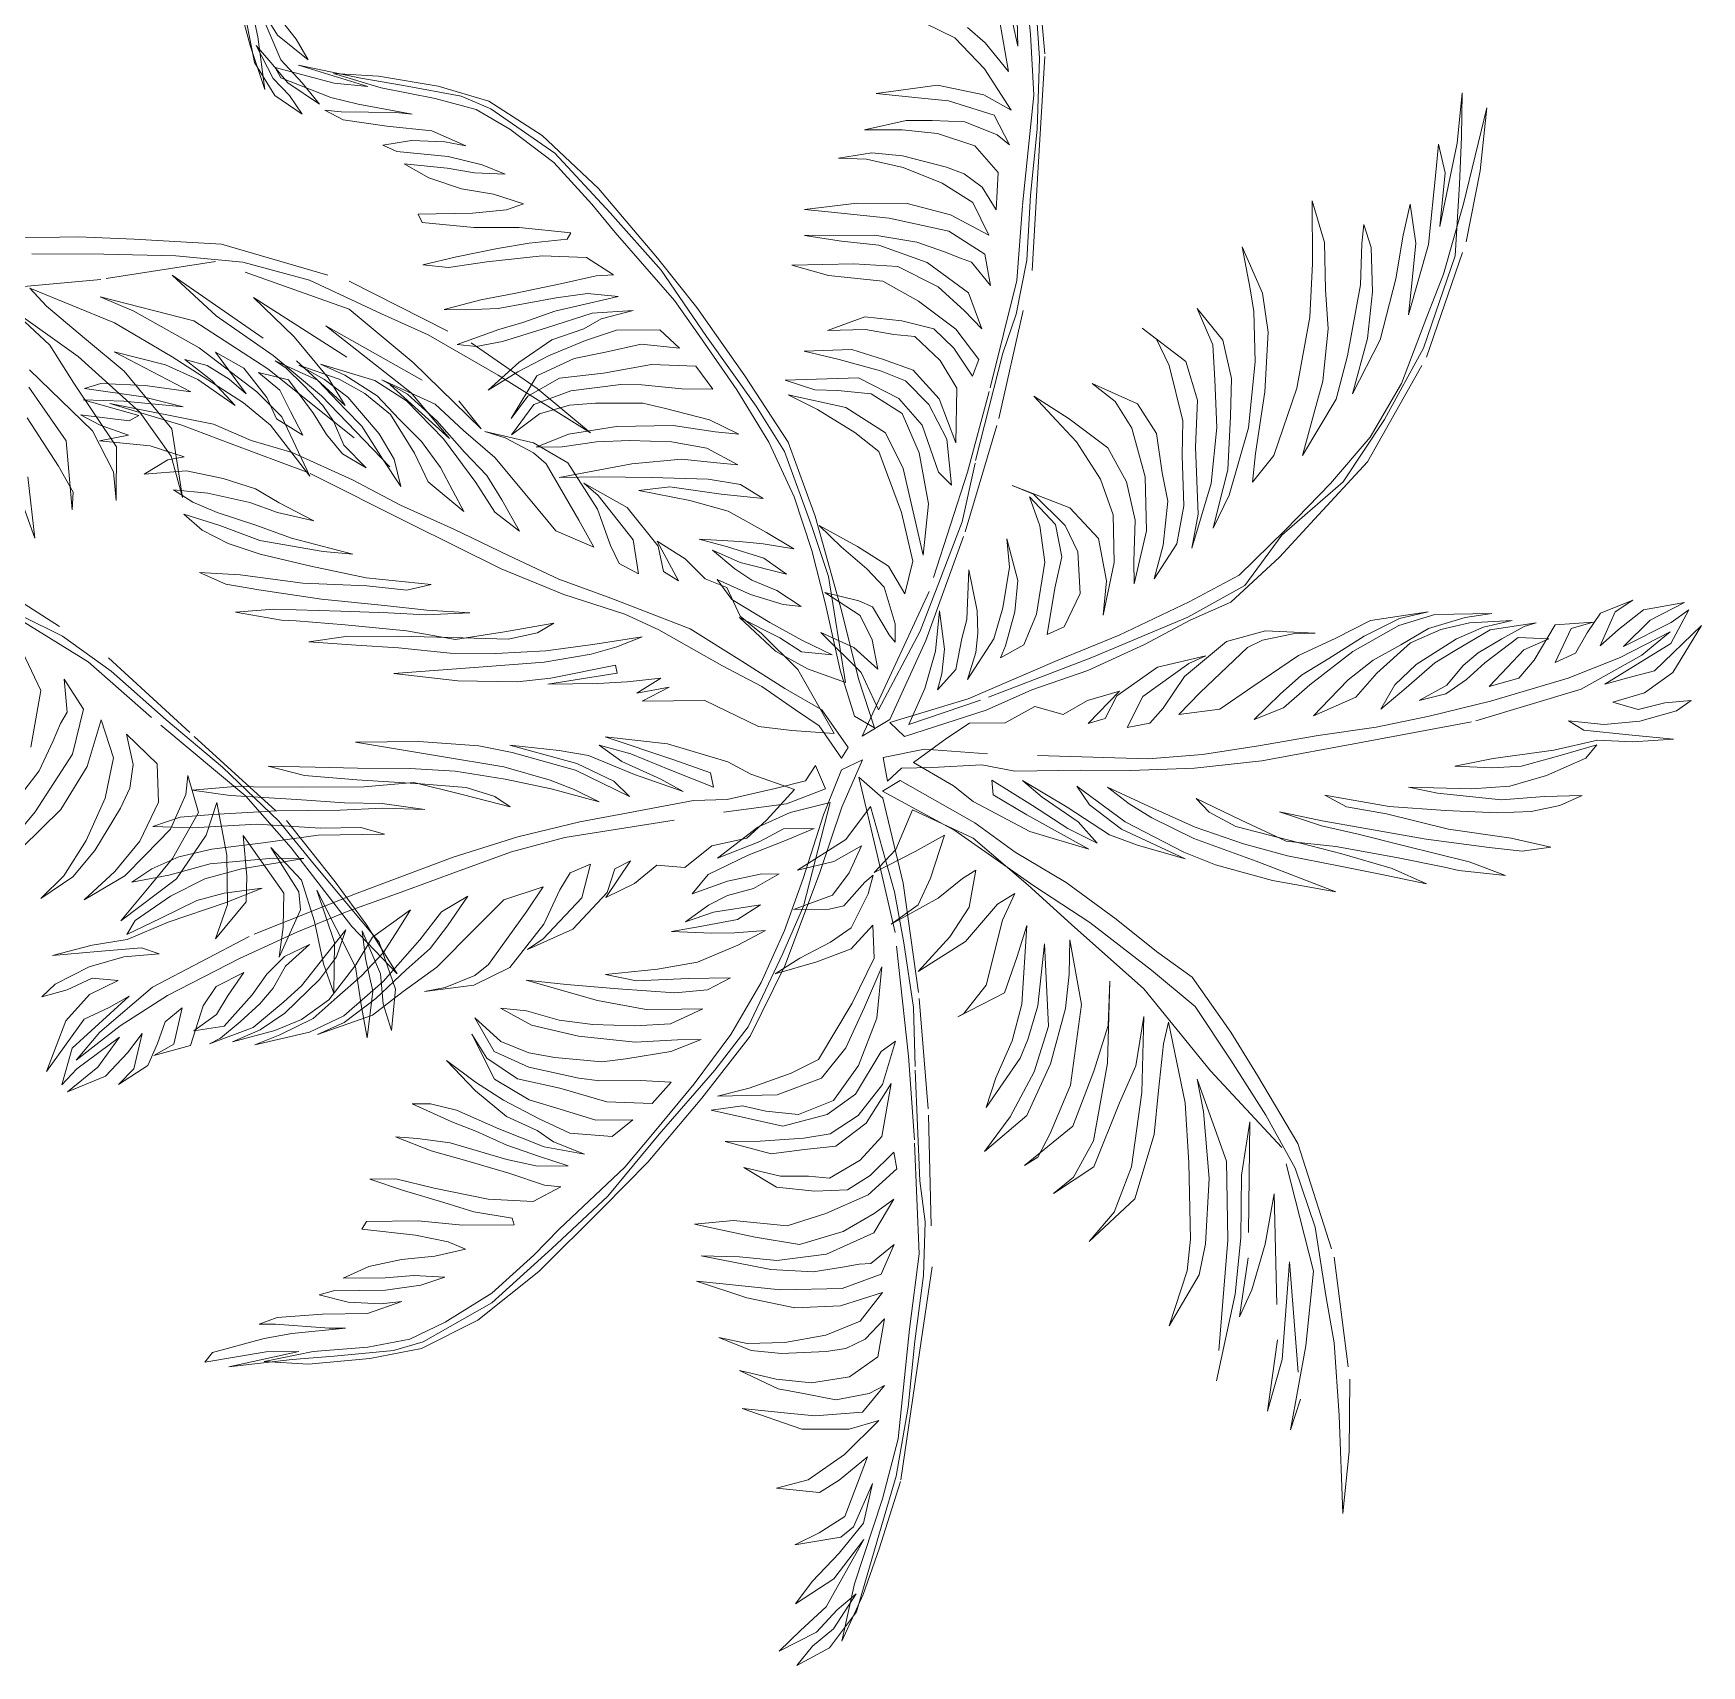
# Model space of a CAD drawing. Header units: millimetres. Extents: x 295.59 to 298.39, y 164.39 to 167.25.
# Drawn here: x 296.887 to 298.394, y 164.388 to 165.863 of the extents above; entities that cross this region are included whole.
import ezdxf

# ---------------------------------------------------------------- set-up
doc = ezdxf.new("R2010")
doc.units = ezdxf.units.MM
doc.linetypes.add('DOT2', pattern=[3.175, 0, -3.175])
doc.layers.add('palme', color=94, linetype='Continuous', lineweight=5)

# ---------------------------------------------------------------- blocks, each defined once
blk = doc.blocks.new('A$C3BDC59AE')
at = {"layer": 'palme', "linetype": 'DOT2', "ltscale": 0.1}
for points in [[(1.6713, 0.7155), (1.6492, 0.6491), (1.627, 0.559), (1.6096, 0.4657), (1.5953, 0.3447), (1.5993, 0.2616), (1.6034, 0.1707), (1.6143, 0.116), (1.6244, 0.0783), (1.6376, 0.0383), (1.6314, 0.086), (1.6165, 0.1561), (1.6087, 0.2046), (1.6085, 0.2939), (1.6068, 0.354), (1.6196, 0.4449), (1.6303, 0.5112), (1.6508, 0.6099), (1.6714, 0.67), (1.6921, 0.7309), (1.6713, 0.7155), (1.6713, 0.7155)], [(1.6467, 0.1084), (1.666, 0.0838), (1.6769, 0.0653), (1.6491, 0.0876), (1.6282, 0.1214), (1.6522, 0.0653), (1.6715, 0.0445), (1.687, 0.0253), (1.6584, 0.0445), (1.643, 0.0629), (1.6298, 0.0783), (1.6453, 0.0483), (1.66, 0.0329), (1.6716, 0.016), (1.6469, 0.0329), (1.6283, 0.0629), (1.6143, 0.1353)], [(2.1922, -0.522), (2.1765, -0.4882), (2.1401, -0.4522), (2.1701, -0.4657), (2.1916, -0.4854), (2.1865, -0.4587), (2.1757, -0.4367), (2.1438, -0.416), (2.1744, -0.4235), (2.1869, -0.4291), (2.2018, -0.4542), (2.2072, -0.4608), (2.2072, -0.4443), (2.1975, -0.4111), (2.1818, -0.3946), (2.1585, -0.3748), (2.1387, -0.3554), (2.1734, -0.3746), (2.2012, -0.3923), (2.216, -0.4173), (2.2234, -0.3876), (2.2131, -0.3438), (2.1926, -0.2886), (2.1708, -0.2716), (2.1373, -0.2507), (2.1107, -0.2375), (2.1627, -0.2489), (2.1987, -0.2718), (2.2146, -0.3039), (2.2236, -0.3432), (2.2327, -0.3824), (2.2374, -0.3359), (2.2291, -0.2897), (2.2136, -0.2542), (2.1858, -0.2365), (2.1556, -0.2334), (2.1347, -0.233), (2.1078, -0.2241), (2.1742, -0.2222), (2.2106, -0.2408), (2.2317, -0.2647), (2.2465, -0.3072), (2.2583, -0.3189), (2.2539, -0.2775), (2.2379, -0.2462), (2.2166, -0.2248), (2.194, -0.2156), (2.1567, -0.2056), (2.1252, -0.1981), (2.1681, -0.1964), (2.1968, -0.2054), (2.2237, -0.2151), (2.2471, -0.241), (2.2622, -0.2809), (2.263, -0.2313), (2.2481, -0.2063), (2.225, -0.1848), (2.2061, -0.1828), (2.1804, -0.1785), (2.1463, -0.1793), (2.1798, -0.1671), (2.2134, -0.1705), (2.2423, -0.1778), (2.2605, -0.1954), (2.2771, -0.2206), (2.283, -0.2055), (2.2623, -0.1781), (2.2283, -0.1529), (2.1962, -0.1348), (2.147, -0.1297), (2.114, -0.1203), (2.1699, -0.119), (2.2098, -0.1214), (2.2462, -0.1399), (2.2701, -0.1615), (2.2858, -0.1779), (2.2735, -0.1453), (2.2362, -0.118), (2.1926, -0.1022), (2.1589, -0.0987), (2.1255, -0.0936), (2.1891, -0.0931), (2.2268, -0.0996), (2.252, -0.1083), (2.2663, -0.1141), (2.2763, -0.1177), (2.2934, -0.1386), (2.2884, -0.1103), (2.2557, -0.0895), (2.202, -0.0779), (2.1468, -0.0722), (2.1253, -0.07), (2.1729, -0.0644), (2.2182, -0.0647), (2.2572, -0.0748), (2.2919, -0.0932), (2.2775, -0.0638), (2.2497, -0.0462), (2.2145, -0.0321), (2.1814, -0.0244), (2.1562, -0.0235), (2.1863, -0.0188), (2.2139, -0.0216), (2.2538, -0.0318), (2.2697, -0.0378), (2.2859, -0.0499), (2.2986, -0.0704), (2.3003, -0.0366), (2.2793, -0.0126), (2.2456, -0.0013), (2.2137, 0.0019), (2.1797, 0.0019), (2.2172, 0.0103), (2.2407, 0.0105), (2.2702, 0.0092), (2.2995, -0.0025), (2.3107, -0.0115), (2.2969, 0.0152), (2.2556, 0.0281), (2.228, 0.031), (2.1901, 0.0349), (2.2457, 0.0422), (2.2875, 0.0336), (2.3122, 0.0197), (2.2881, 0.057), (2.2614, 0.085), (2.2349, 0.0982)], [(2.2728, 0.0943), (2.2888, 0.0805), (2.3097, 0.0548), (2.2998, 0.1116)], [(2.3093, 0.1185), (2.3181, 0.0775), (2.3174, 0.1133)], [(2.3347, 0.1115), (2.3379, 0.0667), (2.3357, 0.0025), (2.3296, -0.057), (2.3262, -0.1159), (2.3168, -0.1646), (2.3045, -0.1999), (2.2795, -0.2992), (2.268, -0.3521), (2.2467, -0.4074), (2.23, -0.451), (2.1922, -0.522), (2.1922, -0.522)], [(2.2026, -0.5309), (2.2352, -0.4594), (2.2706, -0.3611), (2.3011, -0.2588), (2.3313, -0.1251), (2.3366, -0.0316), (2.3427, 0.0706), (2.3369, 0.1331), (2.33, 0.1764), (2.3199, 0.2228), (2.3214, 0.1686), (2.3297, 0.0885), (2.3328, 0.0333), (2.3225, -0.0667), (2.3173, -0.1341), (2.2923, -0.2343), (2.2726, -0.3072), (2.238, -0.4152), (2.2078, -0.4801), (2.1776, -0.5458), (2.2026, -0.5309), (2.2026, -0.5309)], [(2.1625, -0.4972), (2.1281, -0.485), (2.0992, -0.4689), (2.0666, -0.4386), (2.103, -0.4571), (2.1227, -0.4696), (2.1503, -0.4724), (2.1237, -0.4593), (2.094, -0.4431), (2.0596, -0.4222), (2.0466, -0.4043), (2.0766, -0.4178), (2.1061, -0.427), (2.1225, -0.4286), (2.1005, -0.4142), (2.0779, -0.4049), (2.0624, -0.3946), (2.0424, -0.3777), (2.0673, -0.389), (2.109, -0.3994), (2.0886, -0.3851), (2.0557, -0.3748), (2.0303, -0.3678), (2.0667, -0.3698), (2.0882, -0.372), (2.1157, -0.3765), (2.091, -0.3618), (2.0564, -0.3426), (2.0217, -0.3329), (1.9756, -0.3239), (2.0038, -0.3206), (2.0502, -0.3271), (2.0881, -0.331), (2.0676, -0.3185), (2.0385, -0.3137), (1.9872, -0.312), (1.9403, -0.3115), (1.9036, -0.3121), (1.9693, -0.2997), (2.0142, -0.2956), (2.0461, -0.2988), (2.0651, -0.3008), (2.037, -0.2857), (2.0053, -0.2799), (1.9672, -0.2786), (1.9374, -0.2799), (1.9064, -0.2845), (1.8829, -0.2847), (1.912, -0.2729), (1.9554, -0.266), (2.0068, -0.2652), (2.0446, -0.2708), (2.0662, -0.273), (2.0396, -0.2599), (1.9997, -0.2497), (1.9793, -0.245), (1.9366, -0.2449), (1.9129, -0.2469), (1.886, -0.2546), (1.8605, -0.2737), (1.8807, -0.2462), (1.9142, -0.2339), (1.9593, -0.2281), (1.9784, -0.2283), (2.0146, -0.232), (2.0425, -0.2323), (2.0272, -0.2115), (1.9872, -0.2101), (1.9438, -0.2178), (1.9041, -0.2224), (1.8754, -0.2387), (1.8603, -0.2589), (1.8834, -0.2203), (1.9172, -0.2046), (1.9457, -0.1988), (1.9778, -0.1917), (2.0123, -0.1952), (1.9948, -0.1786), (1.9556, -0.1789), (1.9276, -0.1883), (1.894, -0.2022), (1.8663, -0.2168), (1.8394, -0.2332), (1.8672, -0.2082), (1.8972, -0.1878), (1.9261, -0.1777), (1.9418, -0.1688), (1.9705, -0.1613), (1.9336, -0.1636), (1.8922, -0.1768), (1.8526, -0.1893), (1.8286, -0.1938), (1.8114, -0.192), (1.8493, -0.1785), (1.8709, -0.172), (1.8998, -0.1619), (1.9311, -0.1546), (1.957, -0.1486), (1.9294, -0.1458), (1.9011, -0.1498), (1.8487, -0.1593), (1.819, -0.1606), (1.7998, -0.1604), (1.8329, -0.1516), (1.8631, -0.1459), (1.905, -0.1372), (1.9371, -0.13), (1.9529, -0.129), (1.9283, -0.1134), (1.8884, -0.1119), (1.8382, -0.1173), (1.8037, -0.1224), (1.7804, -0.12), (1.8108, -0.1127), (1.8481, -0.1052), (1.8765, -0.1003), (1.9109, -0.0968), (1.9141, -0.0911), (1.8675, -0.0863), (1.8265, -0.0864), (1.78, -0.0817), (1.7764, -0.0743), (1.8253, -0.0732), (1.8561, -0.0703), (1.8714, -0.0649), (1.8445, -0.056), (1.8153, -0.0513), (1.7859, -0.0413), (1.7637, -0.0286), (1.8025, -0.0326), (1.8273, -0.0369), (1.855, -0.038), (1.8341, -0.0297), (1.8035, -0.0222), (1.757, -0.0175), (1.7445, -0.0118), (1.7702, -0.0075), (1.8005, -0.0089), (1.8193, -0.0125), (1.7885, 0.0011), (1.748, 0.0052), (1.7085, 0.011), (1.6919, 0.0197), (1.7066, 0.0182), (1.7562, 0.0175), (1.7708, 0.016), (1.7221, 0.0253), (1.6975, 0.0313), (1.6523, 0.049), (1.6471, 0.0583), (1.7005, 0.0441), (1.7307, 0.041), (1.6682, 0.0605), (1.7245, 0.0486), (1.7631, 0.042), (1.8152, 0.0323), (1.8419, 0.0209), (1.8997, -0.019), (1.9499, -0.0729), (1.996, -0.1247), (2.0369, -0.1847), (2.0818, -0.2476), (2.1073, -0.2886), (2.1324, -0.3573), (2.1471, -0.4015), (2.1625, -0.4972), (2.1625, -0.4972)], [(2.1707, -0.5277), (2.1888, -0.5382), (2.1742, -0.494), (2.1587, -0.4323), (2.1352, -0.3472), (2.1107, -0.2802), (2.0715, -0.2204), (2.0282, -0.1585), (1.9927, -0.1139), (1.9391, -0.0509), (1.8882, -0.003), (1.84, 0.028), (1.7944, 0.0414), (1.7404, 0.0504), (1.6997, 0.0529), (1.7428, 0.0398), (1.7915, 0.0304), (1.8288, 0.0205), (1.8592, 0.0026), (1.8988, -0.0276), (1.9333, -0.0651), (1.9542, -0.0908), (2.008, -0.1521), (2.0323, -0.1868), (2.0642, -0.2328), (2.0933, -0.2802), (2.1161, -0.3295), (2.132, -0.3782), (2.1445, -0.4265), (2.1576, -0.4862), (2.1707, -0.5277), (2.1707, -0.5277)], [(2.2196, -0.5353), (2.2343, -0.5028), (2.2438, -0.4689), (2.2475, -0.4327), (2.2519, -0.4672), (2.2496, -0.4896), (2.2455, -0.504), (2.2622, -0.4856), (2.2677, -0.4575), (2.272, -0.4405), (2.274, -0.3954), (2.2815, -0.4327), (2.2821, -0.4528), (2.2803, -0.4701), (2.2726, -0.4945), (2.2964, -0.4578), (2.3045, -0.4299), (2.3108, -0.3931), (2.3082, -0.3675), (2.3183, -0.4051), (2.3154, -0.4336), (2.307, -0.4641), (2.3024, -0.475), (2.3237, -0.4632), (2.3352, -0.4356), (2.3427, -0.3885), (2.3382, -0.3558), (2.3287, -0.3295), (2.3522, -0.3546), (2.3579, -0.3839), (2.3516, -0.412), (2.3447, -0.454), (2.3602, -0.4469), (2.3746, -0.417), (2.3724, -0.3793), (2.3609, -0.3555), (2.3324, -0.3273), (2.3132, -0.3192), (2.3651, -0.3394), (2.391, -0.3673), (2.3984, -0.4055), (2.3952, -0.4366), (2.4054, -0.3888), (2.4045, -0.346), (2.393, -0.3135), (2.3712, -0.2799), (2.3532, -0.2606), (2.3328, -0.2385), (2.3646, -0.2592), (2.3994, -0.2854), (2.4163, -0.3159), (2.4241, -0.3507), (2.4229, -0.388), (2.4234, -0.4081), (2.4344, -0.3604), (2.4333, -0.3115), (2.4213, -0.2676), (2.4063, -0.2434), (2.3853, -0.2273), (2.4262, -0.2455), (2.4434, -0.2725), (2.4485, -0.3079), (2.4537, -0.3336), (2.4496, -0.3733), (2.4413, -0.4038), (2.462, -0.372), (2.4681, -0.3377), (2.4667, -0.2923), (2.4672, -0.261), (2.455, -0.2109), (2.4435, -0.1871), (2.4305, -0.1771), (2.4701, -0.2073), (2.4805, -0.2423), (2.4787, -0.2848), (2.4813, -0.3452), (2.4755, -0.376), (2.4928, -0.3176), (2.498, -0.2668), (2.4963, -0.2239), (2.4943, -0.1923), (2.4803, -0.1595), (2.5035, -0.188), (2.5112, -0.2228), (2.5104, -0.2567), (2.508, -0.3052), (2.4994, -0.3383), (2.4948, -0.3579), (2.5092, -0.328), (2.5267, -0.2671), (2.5328, -0.2076), (2.5314, -0.1622), (2.5282, -0.1418), (2.5208, -0.1036), (2.5392, -0.1455), (2.5443, -0.1809), (2.5414, -0.2346), (2.5331, -0.2904), (2.5304, -0.3162), (2.5494, -0.2921), (2.5704, -0.2315), (2.5822, -0.1674), (2.5846, -0.1188), (2.5843, -0.0622), (2.5953, -0.0999), (2.5961, -0.1427), (2.5986, -0.1778), (2.5937, -0.2252), (2.5883, -0.2446), (2.5756, -0.2921), (2.606, -0.2412), (2.6161, -0.2022), (2.6279, -0.1381), (2.6291, -0.1007), (2.6309, -0.0835), (2.6375, -0.1042), (2.6386, -0.1444), (2.6343, -0.1866), (2.6205, -0.2366), (2.6455, -0.1878), (2.6599, -0.1326), (2.6665, -0.0932), (2.6729, -0.0651), (2.678, -0.1005), (2.6742, -0.1367), (2.6713, -0.1652), (2.6892, -0.1017), (2.6961, -0.0336), (2.6984, -0.0111), (2.7045, -0.037), (2.6996, -0.0853), (2.7151, -0.0102), (2.7198, 0.0355), (2.7192, -0.0046), (2.7174, -0.0471), (2.7134, -0.112), (2.6848, -0.1953), (2.6495, -0.2596), (2.6123, -0.3159), (2.5568, -0.3643), (2.5234, -0.4096), (2.4717, -0.4383), (2.3852, -0.4747), (2.2846, -0.5132), (2.2196, -0.5353), (2.2196, -0.5353)], [(2.2159, -0.5462), (2.2897, -0.5224), (2.3308, -0.504), (2.3814, -0.4865), (2.4326, -0.463), (2.474, -0.4411), (2.5106, -0.4248), (2.5548, -0.3841), (2.5862, -0.3498), (2.6342, -0.2981), (2.6874, -0.2034), (2.7234, -0.0991), (2.7361, -0.035), (2.7419, 0.0219), (2.7208, -0.0648), (2.703, -0.1283), (2.6877, -0.1669), (2.665, -0.2272), (2.6365, -0.2757), (2.6008, -0.3174), (2.56, -0.3593), (2.5183, -0.4004), (2.4731, -0.4245), (2.4099, -0.4546), (2.3536, -0.4776), (2.2734, -0.512), (2.2024, -0.5335), (2.2159, -0.5462), (2.2159, -0.5462)], [(1.4013, -0.096), (1.4689, -0.0947), (1.5197, -0.0969), (1.5987, -0.1014), (1.7138, -0.1348), (1.8241, -0.1905), (1.8839, -0.2316), (1.9319, -0.2717), (1.8486, -0.2197), (1.7852, -0.1831), (1.7431, -0.1643), (1.6782, -0.1339), (1.6179, -0.1175), (1.5573, -0.112), (1.4922, -0.1104), (1.4272, -0.1101)], [(1.4152, -0.3258), (1.4298, -0.3669), (1.4235, -0.3114)], [(1.4228, -0.2581), (1.4513, -0.302), (1.4644, -0.3255), (1.4637, -0.3412), (1.4581, -0.2789), (1.4244, -0.2306)], [(1.425, -0.2148), (1.4819, -0.2699), (1.501, -0.3071), (1.5033, -0.3329), (1.5037, -0.2843), (1.4651, -0.227), (1.4435, -0.1927), (1.4069, -0.1584), (1.469, -0.2027), (1.5248, -0.253), (1.553, -0.2929), (1.5632, -0.3302), (1.5536, -0.2682), (1.5106, -0.216), (1.4766, -0.1876), (1.4403, -0.1574), (1.4252, -0.141), (1.5018, -0.1724), (1.5539, -0.2032), (1.6184, -0.2446), (1.6428, -0.2649), (1.6784, -0.311), (1.6531, -0.2572), (1.6305, -0.2346), (1.5784, -0.1949), (1.5194, -0.1619), (1.4888, -0.1489), (1.5735, -0.1707), (1.6403, -0.2139), (1.7508, -0.3024), (1.6889, -0.2382), (1.6453, -0.2018), (1.5936, -0.1662), (1.554, -0.1294), (1.6663, -0.2068), (1.7103, -0.2472), (1.695, -0.222), (1.6643, -0.1851), (1.6276, -0.1494), (1.751, -0.2285), (1.8046, -0.277), (1.7701, -0.2357), (1.6928, -0.175), (1.8131, -0.2428), (1.8332, -0.2683), (1.7717, -0.2082), (1.714, -0.1601), (1.5932, -0.117), (1.4894, -0.1332), (1.3836, -0.1427)], [(2.1523, -0.5433), (2.114, -0.5408), (2.0839, -0.5372), (2.0352, -0.5136), (1.9788, -0.5141), (2.003, -0.5017), (1.9739, -0.5071), (1.9957, -0.4934), (1.9652, -0.4967), (1.9385, -0.4981), (1.8935, -0.4989), (1.956, -0.4889), (1.9547, -0.4817), (1.8963, -0.4933), (1.8657, -0.4966), (1.8122, -0.4959), (1.7544, -0.4891), (1.8311, -0.4834), (1.89, -0.4789), (1.9327, -0.4716), (1.9559, -0.4651), (1.9786, -0.456), (1.9342, -0.4631), (1.8918, -0.4687), (1.8465, -0.4712), (1.8052, -0.4709), (1.7585, -0.4661), (1.7202, -0.4637), (1.6776, -0.4605), (1.711, -0.4559), (1.7586, -0.4556), (1.8165, -0.457), (1.8576, -0.4582), (1.8842, -0.4524), (1.899, -0.4436), (1.8544, -0.4515), (1.81, -0.4585), (1.7657, -0.4506), (1.7103, -0.4452), (1.666, -0.4417), (1.6529, -0.4411), (1.6111, -0.4337), (1.6459, -0.4311), (1.7063, -0.433), (1.7492, -0.4345), (1.7832, -0.4362), (1.8231, -0.4345), (1.784, -0.4319), (1.746, -0.4278), (1.6889, -0.422), (1.6323, -0.4137), (1.6024, -0.4084), (1.5787, -0.398), (1.6153, -0.4001), (1.6721, -0.4076), (1.7298, -0.4099), (1.7661, -0.4138), (1.7881, -0.4089), (1.7293, -0.4028), (1.6793, -0.3921), (1.6336, -0.3814), (1.6045, -0.3718), (1.5812, -0.3597), (1.5644, -0.3453), (1.5969, -0.3555), (1.6332, -0.369), (1.6904, -0.3791), (1.7173, -0.3813), (1.6617, -0.367), (1.6295, -0.3551), (1.5946, -0.3436), (1.5725, -0.3344), (1.5551, -0.3234), (1.5862, -0.3263), (1.6243, -0.3348), (1.6492, -0.3436), (1.6821, -0.3513), (1.6507, -0.3351), (1.6292, -0.3225), (1.6001, -0.3129), (1.5669, -0.3061), (1.5286, -0.309), (1.5502, -0.2961), (1.5648, -0.2934), (1.534, -0.2835), (1.4882, -0.2789), (1.5146, -0.2739), (1.4889, -0.2649), (1.4712, -0.2556), (1.5151, -0.2608), (1.5239, -0.2562), (1.4736, -0.242), (1.5104, -0.2432), (1.564, -0.2484), (1.5278, -0.2393), (1.4746, -0.2316), (1.4894, -0.2272), (1.5296, -0.2291), (1.5709, -0.2346), (1.5016, -0.1985), (1.5479, -0.2103), (1.5773, -0.2235), (1.6109, -0.247), (1.5902, -0.2249), (1.5655, -0.2055), (1.5857, -0.2109), (1.6055, -0.2232), (1.6207, -0.2365), (1.5931, -0.199), (1.6187, -0.2132), (1.6395, -0.2398), (1.6484, -0.259), (1.6722, -0.2738), (1.661, -0.2524), (1.6512, -0.2331), (1.632, -0.2174), (1.659, -0.2239), (1.6818, -0.2544), (1.6934, -0.2732), (1.7079, -0.2907), (1.7294, -0.3034), (1.7092, -0.283), (1.6999, -0.2611), (1.6901, -0.2471), (1.6731, -0.2291), (1.6566, -0.2129), (1.6471, -0.2068), (1.6854, -0.2242), (1.7106, -0.2507), (1.7255, -0.2657), (1.744, -0.2954), (1.7607, -0.3204), (1.7546, -0.2955), (1.741, -0.2728), (1.7126, -0.2396), (1.6917, -0.2236), (1.6684, -0.2106), (1.7049, -0.2233), (1.7281, -0.2362), (1.7512, -0.2553), (1.7731, -0.29), (1.7852, -0.3159), (1.8174, -0.3428), (1.8075, -0.3243), (1.7964, -0.303), (1.7794, -0.2797), (1.7592, -0.2594), (1.7392, -0.2382), (1.7099, -0.2198), (1.688, -0.2097), (1.7372, -0.2246), (1.7657, -0.2429), (1.7992, -0.2771), (1.8283, -0.3166), (1.8455, -0.3434), (1.868, -0.3606), (1.8519, -0.3322), (1.8382, -0.3104), (1.8182, -0.2892), (1.7933, -0.261), (1.7667, -0.2369), (1.7435, -0.224), (1.7916, -0.2458), (1.8172, -0.2697), (1.8455, -0.2941), (1.8774, -0.3323), (1.9006, -0.3602), (1.9349, -0.3752), (1.9216, -0.3508), (1.892, -0.2997), (1.8806, -0.2898), (1.8548, -0.2764), (1.8365, -0.2705), (1.8804, -0.2809), (1.9115, -0.2988), (1.9384, -0.3406), (1.9502, -0.3735), (1.9578, -0.3898), (1.9755, -0.3991), (1.9705, -0.3683), (1.9388, -0.3283), (1.9259, -0.3172), (1.9651, -0.3392), (1.9932, -0.3741), (1.9979, -0.3969), (2.0114, -0.4055), (1.9922, -0.3695), (2.0176, -0.3855), (2.0355, -0.4036), (2.0552, -0.4115), (2.0673, -0.4375), (2.0865, -0.4532), (2.1195, -0.4855), (2.1523, -0.5433), (2.1523, -0.5433)], [(1.0784, -0.2529), (1.1605, -0.2838), (1.2656, -0.3352), (1.3679, -0.3929), (1.4963, -0.475), (1.5738, -0.546), (1.6572, -0.6219), (1.7012, -0.6774), (1.73, -0.7165), (1.7572, -0.7605), (1.7164, -0.7177), (1.6615, -0.6468), (1.6204, -0.5999), (1.5353, -0.5289), (1.4782, -0.4787), (1.3805, -0.4185), (1.3076, -0.3765), (1.1971, -0.3181), (1.122, -0.2893), (1.0477, -0.2611), (1.0784, -0.2529), (1.0784, -0.2529)], [(1.9938, -0.4499), (1.9629, -0.4356), (1.9079, -0.4179), (1.8513, -0.3946), (1.768, -0.3534), (1.6751, -0.3069), (1.6074, -0.2816), (1.5628, -0.2649), (1.4977, -0.2454), (1.5912, -0.2638), (1.6255, -0.2787), (1.6623, -0.2896), (1.7169, -0.3143), (1.7604, -0.337), (1.8084, -0.3588), (1.8579, -0.3826), (1.9034, -0.4039), (1.9505, -0.4211), (2.0221, -0.4488), (2.0688, -0.4782), (2.1076, -0.5027), (2.1412, -0.5219), (2.165, -0.5561), (2.1589, -0.5656), (2.1386, -0.5364), (2.1174, -0.5221), (2.0868, -0.5008), (2.0506, -0.482), (1.9938, -0.4499), (1.9938, -0.4499)], [(1.4185, -0.4691), (1.4354, -0.5045), (1.4263, -0.5559)], [(1.408, -0.6108), (1.4337, -0.5771), (1.4463, -0.55), (1.4531, -0.5343), (1.459, -0.5242), (1.4563, -0.4944), (1.4738, -0.5215), (1.4638, -0.562), (1.4302, -0.6143), (1.3907, -0.6616)], [(1.4181, -0.6468), (1.4533, -0.6122), (1.4771, -0.5732), (1.4897, -0.531), (1.501, -0.5655), (1.4934, -0.6018), (1.4763, -0.6402), (1.456, -0.6721), (1.4352, -0.6925), (1.4642, -0.6728), (1.484, -0.6491), (1.5072, -0.6108), (1.5158, -0.5929), (1.5187, -0.5715), (1.5128, -0.544), (1.5405, -0.5709), (1.5416, -0.6056), (1.5249, -0.6406), (1.5021, -0.668), (1.4743, -0.6937), (1.5113, -0.6719), (1.5295, -0.6532), (1.5526, -0.6299), (1.5662, -0.5986), (1.5681, -0.5814), (1.5779, -0.6147), (1.5544, -0.6564), (1.5346, -0.6801), (1.5075, -0.7126), (1.558, -0.6746), (1.5846, -0.6353), (1.5942, -0.6057), (1.6033, -0.6534), (1.6039, -0.6978), (1.593, -0.7288), (1.6208, -0.6956), (1.6214, -0.6723), (1.6181, -0.6356), (1.6549, -0.6877), (1.6543, -0.7185), (1.6506, -0.7455), (1.67, -0.7028), (1.6685, -0.6865), (1.643, -0.6464), (1.671, -0.676), (1.6825, -0.7132), (1.6908, -0.7515), (1.7, -0.778), (1.7006, -0.7321), (1.6848, -0.685), (1.7197, -0.7543), (1.7249, -0.7887), (1.7303, -0.8183), (1.7354, -0.7762), (1.7286, -0.7467), (1.7257, -0.7217), (1.7422, -0.7605), (1.7446, -0.7876), (1.7522, -0.8116), (1.7557, -0.7743), (1.7409, -0.7319), (1.6827, -0.662), (1.6504, -0.6225), (1.5995, -0.5737), (1.5485, -0.5312), (1.4988, -0.4871), (1.4549, -0.4555), (1.4177, -0.437)], [(2.2239, -0.5697), (2.2601, -0.5908), (2.2778, -0.6048), (2.3291, -0.6319), (2.3823, -0.6478), (2.3262, -0.6168), (2.2959, -0.5989), (2.2946, -0.5857), (2.3314, -0.6086), (2.3633, -0.6293), (2.3898, -0.6425), (2.3726, -0.6233), (2.3401, -0.6008), (2.3224, -0.5859), (2.3627, -0.6101), (2.401, -0.6349), (2.4262, -0.6444), (2.4694, -0.6567), (2.412, -0.6299), (2.3829, -0.6078), (2.3716, -0.5909), (2.4153, -0.6233), (2.4683, -0.6505), (2.4967, -0.6621), (2.5484, -0.6761), (2.6057, -0.6864), (2.5336, -0.6589), (2.4774, -0.6384), (2.4392, -0.6196), (2.4187, -0.6071), (2.3993, -0.592), (2.4401, -0.611), (2.4784, -0.628), (2.5222, -0.643), (2.562, -0.654), (2.6081, -0.6631), (2.6457, -0.6704), (2.6875, -0.6791), (2.6566, -0.6654), (2.611, -0.6521), (2.555, -0.6376), (2.5151, -0.6274), (2.4911, -0.6145), (2.4793, -0.602), (2.52, -0.6218), (2.5607, -0.6408), (2.6056, -0.6454), (2.6603, -0.6554), (2.7038, -0.6642), (2.7166, -0.6672), (2.7588, -0.6716), (2.7261, -0.6595), (2.6675, -0.6448), (2.6259, -0.6344), (2.5927, -0.6267), (2.5548, -0.6141), (2.5931, -0.6223), (2.6308, -0.6288), (2.6872, -0.639), (2.744, -0.6465), (2.7741, -0.6496), (2.7998, -0.6461), (2.764, -0.6381), (2.7074, -0.6297), (2.6513, -0.6161), (2.6153, -0.6098), (2.5955, -0.5991), (2.6537, -0.6094), (2.7047, -0.6129), (2.7515, -0.6151), (2.7822, -0.6138), (2.8079, -0.6086), (2.8281, -0.5994), (2.794, -0.6002), (2.7554, -0.6033), (2.6976, -0.5973), (2.6711, -0.592), (2.7285, -0.5935), (2.7627, -0.5909), (2.7959, -0.5813), (2.8315, -0.5658), (2.8415, -0.5537), (2.8082, -0.5634), (2.7733, -0.5729), (2.747, -0.5745), (2.7132, -0.5728), (2.7479, -0.5659), (2.8026, -0.5584), (2.8419, -0.5494), (2.874, -0.5509), (2.9108, -0.5486), (2.8703, -0.5445), (2.8298, -0.5403), (2.8158, -0.5319), (2.8477, -0.5352), (2.8802, -0.5324), (2.9134, -0.5228), (2.9266, -0.5137), (2.9029, -0.5156), (2.8787, -0.5218), (2.8559, -0.5151), (2.8846, -0.5067), (2.91, -0.4884), (2.9361, -0.4458), (2.8936, -0.4868), (2.8695, -0.493), (2.8488, -0.4987), (2.9083, -0.4621), (2.9245, -0.4316), (2.9086, -0.443), (2.8654, -0.4647), (2.8896, -0.441), (2.9208, -0.4251), (2.8836, -0.4317), (2.8609, -0.4494), (2.8445, -0.4643), (2.8581, -0.4335), (2.874, -0.4229), (2.8449, -0.4347), (2.8326, -0.4526), (2.8221, -0.4707), (2.8038, -0.4793), (2.8183, -0.4485), (2.838, -0.4427), (2.8038, -0.4453), (2.7848, -0.4773), (2.771, -0.4934), (2.7441, -0.501), (2.7607, -0.4836), (2.7754, -0.4677), (2.7981, -0.4578), (2.7704, -0.4567), (2.7401, -0.4797), (2.7238, -0.4946), (2.7051, -0.5075), (2.6809, -0.5137), (2.7059, -0.4997), (2.7207, -0.4821), (2.7341, -0.4704), (2.7555, -0.4578), (2.7758, -0.4468), (2.7865, -0.4435), (2.745, -0.4497), (2.7134, -0.4683), (2.6949, -0.4795), (2.669, -0.5021), (2.6461, -0.5215), (2.6589, -0.4993), (2.6781, -0.4812), (2.7145, -0.4579), (2.7391, -0.4474), (2.765, -0.4413), (2.7264, -0.4435), (2.7006, -0.4495), (2.6732, -0.4616), (2.6425, -0.4889), (2.6237, -0.5105), (2.5854, -0.5275), (2.6, -0.5124), (2.6166, -0.495), (2.6393, -0.4772), (2.6643, -0.4633), (2.6893, -0.4484), (2.7226, -0.4387), (2.7465, -0.4351), (2.695, -0.4359), (2.6626, -0.4457), (2.621, -0.4693), (2.5822, -0.4993), (2.5583, -0.5203), (2.5319, -0.5307), (2.5552, -0.5078), (2.5744, -0.4906), (2.5994, -0.4758), (2.6311, -0.4555), (2.6632, -0.4396), (2.6891, -0.4336), (2.6369, -0.4413), (2.6057, -0.4572), (2.5718, -0.4729), (2.5306, -0.501), (2.5007, -0.5214), (2.4636, -0.5263), (2.483, -0.5065), (2.5256, -0.4656), (2.5393, -0.4592), (2.5669, -0.4533), (2.587, -0.4527), (2.5419, -0.4507), (2.5069, -0.4602), (2.4688, -0.492), (2.4494, -0.5205), (2.4375, -0.5341), (2.4171, -0.5381), (2.4313, -0.5099), (2.4727, -0.4802), (2.4882, -0.4731), (2.4445, -0.4834), (2.4078, -0.5093), (2.397, -0.5299), (2.3817, -0.5345), (2.41, -0.5051), (2.3813, -0.5135), (2.3591, -0.5261), (2.3336, -0.5191), (2.3069, -0.5338), (2.2746, -0.534), (2.2541, -0.5475), (2.2239, -0.5697), (2.2239, -0.5697)], [(2.3748, -0.5765), (2.4201, -0.5767), (2.4778, -0.5748), (2.5386, -0.568), (2.63, -0.5512), (2.7322, -0.5321), (2.8274, -0.5035), (2.882, -0.4725), (2.9077, -0.4516), (2.8626, -0.4749), (2.8154, -0.4935), (2.7453, -0.5142), (2.6899, -0.5277), (2.6419, -0.5376), (2.5897, -0.5453), (2.5356, -0.5546), (2.4851, -0.5625), (2.436, -0.5662), (2.2909, -0.5618), (2.2339, -0.5577), (2.1965, -0.5651), (2.2004, -0.5865), (2.213, -0.5747), (2.2409, -0.5741), (2.2856, -0.5717), (2.3155, -0.5773), (2.3748, -0.5765), (2.3748, -0.5765)], [(2.1165, -0.5941), (2.077, -0.5802), (2.0561, -0.5689), (2.0016, -0.5528), (1.9454, -0.5464), (2.0072, -0.5671), (2.0404, -0.579), (2.0433, -0.5918), (2.0036, -0.5761), (1.9684, -0.5618), (1.9399, -0.5539), (1.9603, -0.5686), (1.9957, -0.5846), (2.0158, -0.5959), (1.9718, -0.5806), (1.9303, -0.5634), (1.9038, -0.5587), (1.859, -0.554), (1.9196, -0.5704), (1.9532, -0.5866), (1.9674, -0.6002), (1.9184, -0.5766), (1.8613, -0.5607), (1.8312, -0.5546), (1.777, -0.5507), (1.7196, -0.5513), (1.7955, -0.5639), (1.8538, -0.5736), (1.8957, -0.5855), (1.9173, -0.5941), (1.94, -0.6052), (1.8964, -0.5933), (1.8548, -0.5848), (1.8097, -0.5774), (1.7686, -0.5749), (1.7216, -0.5747), (1.6833, -0.5737), (1.6406, -0.573), (1.6735, -0.5815), (1.7208, -0.5852), (1.7786, -0.5888), (1.8197, -0.5922), (1.8457, -0.6004), (1.8595, -0.6096), (1.8159, -0.5986), (1.7724, -0.5876), (1.7275, -0.5915), (1.6718, -0.592), (1.6274, -0.5916), (1.6143, -0.591), (1.572, -0.5947), (1.6064, -0.5995), (1.6667, -0.6029), (1.7096, -0.6061), (1.7436, -0.6067), (1.7823, -0.612), (1.744, -0.611), (1.7058, -0.6126), (1.6485, -0.6132), (1.5905, -0.6166), (1.5611, -0.6191), (1.5366, -0.6273), (1.5724, -0.6286), (1.6304, -0.6252), (1.6881, -0.6289), (1.7246, -0.6283), (1.746, -0.6343), (1.686, -0.6352), (1.6362, -0.6421), (1.5897, -0.6479), (1.5599, -0.6549), (1.5356, -0.6657), (1.5175, -0.6777), (1.5509, -0.6713), (1.5883, -0.6611), (1.6452, -0.6561), (1.6731, -0.6563), (1.6165, -0.6656), (1.5834, -0.6746), (1.5525, -0.6903), (1.5205, -0.7123), (1.513, -0.7251), (1.5438, -0.7102), (1.5764, -0.6943), (1.601, -0.6878), (1.6354, -0.6831), (1.6018, -0.6965), (1.5503, -0.714), (1.5133, -0.7294), (1.4816, -0.7348), (1.4459, -0.744), (1.4865, -0.7405), (1.5262, -0.737), (1.5423, -0.7425), (1.5104, -0.7453), (1.479, -0.7542), (1.4481, -0.7699), (1.4361, -0.7814), (1.459, -0.775), (1.4816, -0.7644), (1.5053, -0.7667), (1.4794, -0.7793), (1.458, -0.803), (1.4403, -0.8489), (1.4744, -0.8015), (1.4969, -0.7909), (1.5152, -0.7806), (1.4636, -0.8277), (1.4543, -0.8607), (1.4679, -0.8465), (1.5063, -0.8179), (1.4869, -0.8448), (1.4593, -0.8672), (1.4937, -0.8529), (1.5136, -0.832), (1.5268, -0.8144), (1.5192, -0.8463), (1.5056, -0.8606), (1.532, -0.8435), (1.5407, -0.8236), (1.5477, -0.8038), (1.5631, -0.7912), (1.5555, -0.824), (1.5373, -0.8343), (1.5704, -0.8253), (1.5821, -0.7895), (1.5936, -0.772), (1.6186, -0.7594), (1.6047, -0.7797), (1.5941, -0.7972), (1.5736, -0.812), (1.6011, -0.8079), (1.6264, -0.7796), (1.6396, -0.761), (1.6556, -0.7448), (1.6782, -0.7342), (1.6564, -0.7535), (1.6451, -0.7736), (1.6332, -0.7877), (1.6155, -0.804), (1.5977, -0.8186), (1.5877, -0.8238), (1.6273, -0.8091), (1.6548, -0.7858), (1.671, -0.7713), (1.6921, -0.7443), (1.7109, -0.7209), (1.7026, -0.7451), (1.687, -0.7656), (1.6557, -0.7961), (1.6336, -0.8111), (1.6084, -0.822), (1.6467, -0.8117), (1.671, -0.8018), (1.6956, -0.784), (1.7198, -0.7523), (1.735, -0.7275), (1.7694, -0.7027), (1.7579, -0.7211), (1.7449, -0.7414), (1.725, -0.7623), (1.7032, -0.7816), (1.6814, -0.8009), (1.6513, -0.8157), (1.6286, -0.8246), (1.6781, -0.8133), (1.709, -0.7984), (1.7446, -0.7675), (1.7778, -0.7298), (1.7974, -0.7046), (1.8213, -0.6903), (1.8028, -0.7172), (1.7872, -0.7377), (1.7654, -0.757), (1.7381, -0.7829), (1.7095, -0.8045), (1.6852, -0.8153), (1.735, -0.7979), (1.7627, -0.7764), (1.793, -0.7546), (1.8282, -0.7193), (1.8538, -0.6936), (1.8893, -0.6818), (1.8739, -0.7049), (1.8398, -0.7522), (1.8276, -0.762), (1.8007, -0.773), (1.7819, -0.7764), (1.8266, -0.7708), (1.8592, -0.7549), (1.8897, -0.7157), (1.9044, -0.6848), (1.9135, -0.6692), (1.9319, -0.6615), (1.9241, -0.6918), (1.8891, -0.7288), (1.8752, -0.7387), (1.9162, -0.7203), (1.9472, -0.6872), (1.954, -0.6657), (1.9682, -0.6584), (1.9459, -0.6916), (1.9717, -0.679), (1.992, -0.6624), (2.0174, -0.6645), (2.0418, -0.645), (2.0734, -0.6379), (2.0911, -0.6216), (2.1165, -0.5941), (2.1165, -0.5941)], [(1.9661, -0.6151), (1.9225, -0.6232), (1.8663, -0.6368), (1.8078, -0.655), (1.7211, -0.6878), (1.6236, -0.7267), (1.5362, -0.7726), (1.4885, -0.8134), (1.4672, -0.8387), (1.5071, -0.8074), (1.5499, -0.7802), (1.6149, -0.7466), (1.6667, -0.723), (1.7121, -0.7042), (1.761, -0.6869), (1.8133, -0.6676), (1.8605, -0.6504), (1.9089, -0.6375), (2.0522, -0.6145), (2.109, -0.6069), (2.1443, -0.5934), (2.1355, -0.5724), (2.1263, -0.5863), (2.099, -0.593), (2.0555, -0.6029), (2.0252, -0.6038), (1.9661, -0.6151), (1.9661, -0.6151)], [(2.1588, -0.5761), (2.1778, -0.5672), (2.1591, -0.6099), (2.1389, -0.6699), (2.1077, -0.7534), (2.0763, -0.817), (2.0326, -0.8729), (1.9838, -0.9306), (1.9435, -0.9717), (1.8852, -1.0295), (1.8301, -1.0734), (1.7793, -1.099), (1.7326, -1.1082), (1.6771, -1.1131), (1.6372, -1.1109), (1.6814, -1.1017), (1.7307, -1.0978), (1.7688, -1.0905), (1.8007, -1.0754), (1.8429, -1.049), (1.8807, -1.0148), (1.9038, -0.9912), (1.9631, -0.9351), (1.9896, -0.9037), (2.0256, -0.86), (2.0589, -0.8154), (2.0862, -0.7684), (2.1074, -0.7213), (2.1243, -0.6744), (2.1427, -0.617), (2.1588, -0.5761), (2.1588, -0.5761)], [(2.1962, -0.6017), (2.2145, -0.6785), (2.2291, -0.7828), (2.2375, -0.8882), (2.2408, -1.0253), (2.2269, -1.1188), (2.2122, -1.2192), (2.1929, -1.28), (2.1783, -1.3212), (2.1591, -1.3636), (2.1705, -1.3117), (2.1958, -1.235), (2.2101, -1.1807), (2.2202, -1.0816), (2.229, -1.0136), (2.2247, -0.9104), (2.2194, -0.8349), (2.2073, -0.7231), (2.191, -0.6526), (2.1746, -0.5829), (2.1962, -0.6017), (2.1962, -0.6017)], [(2.2118, -0.5859), (2.2793, -0.6242), (2.3158, -0.6506), (2.3618, -0.6779), (2.4072, -0.7113), (2.4434, -0.7403), (2.4758, -0.7636), (2.5108, -0.8134), (2.5347, -0.8524), (2.5711, -0.9137), (2.6041, -1.0164), (2.6181, -1.1267), (2.6175, -1.192), (2.6118, -1.248), (2.6086, -1.1597), (2.604, -1.0939), (2.5969, -1.0531), (2.5869, -0.9893), (2.5688, -0.9361), (2.5424, -0.8881), (2.5108, -0.8387), (2.4784, -0.79), (2.439, -0.7573), (2.3833, -0.7141), (2.3327, -0.681), (2.2612, -0.631), (2.196, -0.5956), (2.2118, -0.5859), (2.2118, -0.5859)], [(2.1487, -0.6057), (2.1124, -0.6147), (2.0831, -0.628), (2.0469, -0.6561), (2.0849, -0.641), (2.1065, -0.6295), (2.1342, -0.6292), (2.1066, -0.6408), (2.0746, -0.6532), (2.0384, -0.6709), (2.0239, -0.6884), (2.0558, -0.6768), (2.0852, -0.6704), (2.1025, -0.6703), (2.0793, -0.6835), (2.0559, -0.6898), (2.0387, -0.6986), (2.018, -0.7136), (2.0431, -0.7047), (2.0855, -0.6982), (2.0648, -0.7114), (2.0311, -0.7178), (2.0051, -0.7224), (2.0416, -0.7237), (2.0623, -0.7235), (2.0901, -0.7215), (2.0651, -0.7348), (2.0288, -0.7499), (1.9925, -0.7563), (1.9457, -0.7611), (1.9735, -0.7669), (2.0203, -0.7647), (2.0584, -0.7643), (2.0377, -0.7749), (2.0083, -0.7778), (1.9571, -0.774), (1.9103, -0.7701), (1.8738, -0.7662), (1.9382, -0.7846), (1.9824, -0.7928), (2.0145, -0.7925), (2.0336, -0.7923), (2.0042, -0.8056), (1.9722, -0.8076), (1.934, -0.8063), (1.9037, -0.8023), (1.8741, -0.7939), (1.8507, -0.7915), (1.8786, -0.8068), (1.9212, -0.8168), (1.9723, -0.8224), (2.0105, -0.8202), (2.0321, -0.82), (2.0045, -0.8307), (1.9638, -0.8372), (1.9422, -0.84), (1.8997, -0.8361), (1.8762, -0.832), (1.851, -0.8218), (1.8274, -0.8004), (1.845, -0.8306), (1.8764, -0.845), (1.9215, -0.8549), (1.9406, -0.8573), (1.977, -0.857), (2.0048, -0.8584), (1.9876, -0.8777), (1.9469, -0.8763), (1.9043, -0.8638), (1.8661, -0.8555), (1.8382, -0.8367), (1.8249, -0.8152), (1.8453, -0.8557), (1.8767, -0.8745), (1.9045, -0.8828), (1.9367, -0.8929), (1.9704, -0.8926), (1.9515, -0.9075), (1.9134, -0.9044), (1.8855, -0.8917), (1.8533, -0.8747), (1.828, -0.8585), (1.8018, -0.8388), (1.8281, -0.8663), (1.856, -0.8894), (1.8839, -0.9021), (1.8987, -0.9124), (1.9266, -0.9234), (1.8901, -0.9168), (1.8492, -0.9007), (1.8109, -0.8838), (1.7874, -0.8779), (1.771, -0.8781), (1.8067, -0.8942), (1.8284, -0.9027), (1.8563, -0.9154), (1.8858, -0.9255), (1.9119, -0.9339), (1.8842, -0.9342), (1.8564, -0.9284), (1.8051, -0.9133), (1.7756, -0.9093), (1.7557, -0.9077), (1.7879, -0.9204), (1.8183, -0.9288), (1.8583, -0.9405), (1.8904, -0.9514), (1.9052, -0.953), (1.8802, -0.9663), (1.8394, -0.9641), (1.7908, -0.9542), (1.7561, -0.9459), (1.7327, -0.9461), (1.7631, -0.9562), (1.7996, -0.9671), (1.8265, -0.9755), (1.8613, -0.9812), (1.8631, -0.9873), (1.8163, -0.9877), (1.7764, -0.9838), (1.7296, -0.9843), (1.7253, -0.9912), (1.7739, -0.9968), (1.8034, -1.0026), (1.8191, -1.0094), (1.7914, -1.0157), (1.7611, -1.0186), (1.7317, -1.025), (1.7084, -1.0356), (1.7466, -1.0352), (1.7725, -1.0332), (1.8003, -1.0347), (1.7787, -1.0418), (1.7467, -1.0465), (1.6999, -1.047), (1.6869, -1.0506), (1.713, -1.0572), (1.7425, -1.0587), (1.7615, -1.0567), (1.7304, -1.0675), (1.6897, -1.0679), (1.649, -1.0709), (1.6326, -1.0771), (1.6473, -1.077), (1.6959, -1.0808), (1.7106, -1.0806), (1.6621, -1.0855), (1.637, -1.0901), (1.5904, -1.1027), (1.5835, -1.1114), (1.6389, -1.1022), (1.6684, -1.1019), (1.6052, -1.1155), (1.6624, -1.1089), (1.7005, -1.1059), (1.7541, -1.101), (1.7809, -1.0929), (1.843, -1.0577), (1.8971, -1.0086), (1.9477, -0.9613), (1.994, -0.9053), (2.0445, -0.8476), (2.0745, -0.8083), (2.1059, -0.7422), (2.1245, -0.6995), (2.1487, -0.6057), (2.1487, -0.6057)], [(2.185, -0.6093), (2.1628, -0.6392), (2.119, -0.667), (2.152, -0.659), (2.177, -0.645), (2.1658, -0.6692), (2.1507, -0.6894), (2.1154, -0.7023), (2.1476, -0.7021), (2.161, -0.6992), (2.1798, -0.6776), (2.1874, -0.6714), (2.183, -0.6883), (2.1677, -0.719), (2.1489, -0.7319), (2.1213, -0.7465), (2.0989, -0.7607), (2.1366, -0.7498), (2.1675, -0.7381), (2.1871, -0.7166), (2.1884, -0.7464), (2.1685, -0.787), (2.1381, -0.8379), (2.1133, -0.8502), (2.0753, -0.8637), (2.0467, -0.8712), (2.1008, -0.8698), (2.1407, -0.8547), (2.1627, -0.8274), (2.1795, -0.7908), (2.1954, -0.7541), (2.1907, -0.8006), (2.1741, -0.8434), (2.1517, -0.875), (2.1199, -0.8875), (2.0906, -0.8845), (2.0693, -0.8797), (2.041, -0.8837), (2.1058, -0.8982), (2.146, -0.8875), (2.1714, -0.8692), (2.1946, -0.8306), (2.2077, -0.8215), (2.1959, -0.8604), (2.1738, -0.8886), (2.1486, -0.9052), (2.1247, -0.9089), (2.0852, -0.9118), (2.0538, -0.912), (2.0953, -0.9233), (2.1254, -0.9194), (2.1536, -0.9162), (2.181, -0.8955), (2.2038, -0.8595), (2.1954, -0.9074), (2.1758, -0.9289), (2.148, -0.9452), (2.129, -0.9433), (2.1037, -0.9433), (2.0706, -0.9355), (2.1001, -0.9534), (2.1346, -0.9569), (2.1643, -0.9556), (2.1848, -0.9429), (2.2062, -0.9216), (2.209, -0.9367), (2.183, -0.9601), (2.1447, -0.9771), (2.1096, -0.9883), (2.0613, -0.9834), (2.0261, -0.9867), (2.0807, -0.9984), (2.1209, -1.0052), (2.1604, -0.9935), (2.1883, -0.9772), (2.2061, -0.9642), (2.1882, -0.9946), (2.1453, -1.0138), (2.1003, -1.0196), (2.0667, -1.0162), (2.0319, -1.0152), (2.0951, -1.0278), (2.1332, -1.0299), (2.1598, -1.0257), (2.1749, -1.0229), (2.1854, -1.0222), (2.2063, -1.0052), (2.1948, -1.0319), (2.1595, -1.0448), (2.1037, -1.0461), (2.0485, -1.0404), (2.0278, -1.0383), (2.0733, -1.0534), (2.1168, -1.0622), (2.158, -1.0604), (2.1958, -1.0486), (2.1757, -1.0744), (2.1448, -1.0869), (2.1075, -1.0935), (2.0735, -1.0944), (2.0479, -1.0892), (2.0771, -1.1009), (2.1047, -1.1037), (2.145, -1.1017), (2.1627, -1.0992), (2.1801, -1.0905), (2.1977, -1.0723), (2.1916, -1.1065), (2.1662, -1.1248), (2.1317, -1.13), (2.0998, -1.1267), (2.0666, -1.1189), (2.1015, -1.1356), (2.1246, -1.1397), (2.1536, -1.1453), (2.1838, -1.1397), (2.1976, -1.1324), (2.1777, -1.1565), (2.1347, -1.1599), (2.1071, -1.1571), (2.0692, -1.1532), (2.123, -1.1718), (2.1657, -1.1718), (2.1926, -1.1641), (2.1616, -1.1949), (2.1288, -1.2177), (2.1001, -1.2252), (2.1389, -1.2292), (2.1566, -1.2179), (2.1823, -1.197), (2.162, -1.2507), (2.1387, -1.2657), (2.1166, -1.2765), (2.1583, -1.2695), (2.1697, -1.2602), (2.1868, -1.221), (2.1788, -1.2568), (2.1568, -1.2841), (2.1324, -1.3095), (2.1173, -1.3297), (2.1518, -1.3071), (2.179, -1.2716), (2.1449, -1.3326), (2.1218, -1.3537), (2.1024, -1.3726), (2.1364, -1.3552), (2.155, -1.3353), (2.1722, -1.3206), (2.1515, -1.3524), (2.1325, -1.3679), (2.1185, -1.3856), (2.1481, -1.3695), (2.1723, -1.3371), (2.1952, -1.2584), (2.2084, -1.2145), (2.2191, -1.152), (2.2252, -1.0925), (2.233, -1.0332), (2.2345, -0.9846), (2.2296, -0.9475), (2.2254, -0.8443), (2.2239, -0.791), (2.2151, -0.7326), (2.2067, -0.6864), (2.185, -0.6093), (2.185, -0.6093)], [(2.223, -0.6123), (2.208, -0.6482), (2.1885, -0.6689), (2.2253, -0.65), (2.252, -0.6353), (2.2394, -0.6741), (2.2282, -0.6982), (2.2037, -0.7157), (2.2462, -0.6922), (2.2681, -0.6744), (2.2802, -0.6669), (2.2741, -0.7003), (2.2566, -0.7272), (2.2281, -0.7583), (2.2709, -0.7313), (2.2997, -0.6977), (2.3155, -0.688), (2.3043, -0.7121), (2.2896, -0.7707), (2.2695, -0.7965), (2.264, -0.7994), (2.3063, -0.7776), (2.3175, -0.7448), (2.3264, -0.717), (2.3218, -0.7879), (2.3132, -0.821), (2.2984, -0.8544), (2.2896, -0.8813), (2.3203, -0.8366), (2.3272, -0.8199), (2.3364, -0.7894), (2.3422, -0.7334), (2.3459, -0.8078), (2.3329, -0.8492), (2.3113, -0.8897), (2.2881, -0.9212), (2.3263, -0.8886), (2.3476, -0.842), (2.3614, -0.792), (2.3646, -0.761), (2.3652, -0.7297), (2.3758, -0.7882), (2.3657, -0.8612), (2.3473, -0.9047), (2.3364, -0.9262), (2.3243, -0.9337), (2.368, -0.8981), (2.387, -0.8486), (2.3999, -0.8073), (2.4014, -0.7673), (2.3991, -0.8412), (2.3867, -0.9113), (2.3685, -0.9443), (2.3504, -0.959), (2.3869, -0.9349), (2.4102, -0.8771), (2.4249, -0.8438), (2.4321, -0.7992), (2.4303, -0.8679), (2.4208, -0.9349), (2.4053, -0.9759), (2.3826, -1.0024), (2.424, -0.9639), (2.4413, -0.9056), (2.4453, -0.8659), (2.4497, -0.8237), (2.4543, -0.8041), (2.4694, -0.8771), (2.4726, -0.9314), (2.4742, -1.0004), (2.4713, -1.0289), (2.4549, -1.0786), (2.4822, -1.0326), (2.4878, -1.0044), (2.4912, -0.9455), (2.4861, -0.8849), (2.4804, -0.8556), (2.5067, -0.9297), (2.5081, -1.0013), (2.4977, -1.1283), (2.5145, -1.0499), (2.5197, -0.999), (2.5202, -0.9424), (2.5278, -0.8944), (2.5265, -1.0171), (2.5185, -1.0703), (2.5296, -1.0462), (2.5417, -1.0047), (2.5499, -0.9594), (2.5529, -1.0913), (2.5437, -1.1556), (2.5572, -1.1091), (2.5636, -1.0209), (2.5736, -1.1448), (2.5646, -1.1726), (2.5785, -1.0965), (2.5854, -1.0292), (2.5568, -0.9174), (2.4924, -0.8481), (2.4321, -0.774), (2.3666, -0.7159), (2.3276, -0.6805), (2.2779, -0.638), (2.223, -0.6123), (2.223, -0.6123)]]:
    blk.add_lwpolyline(points, dxfattribs=at)

msp = doc.modelspace()

# ---------------------------------------------------------------- block references
msp.add_blockref('A$C3BDC59AE', (295.4583, 165.7734))

doc.saveas('drawing.dxf')
